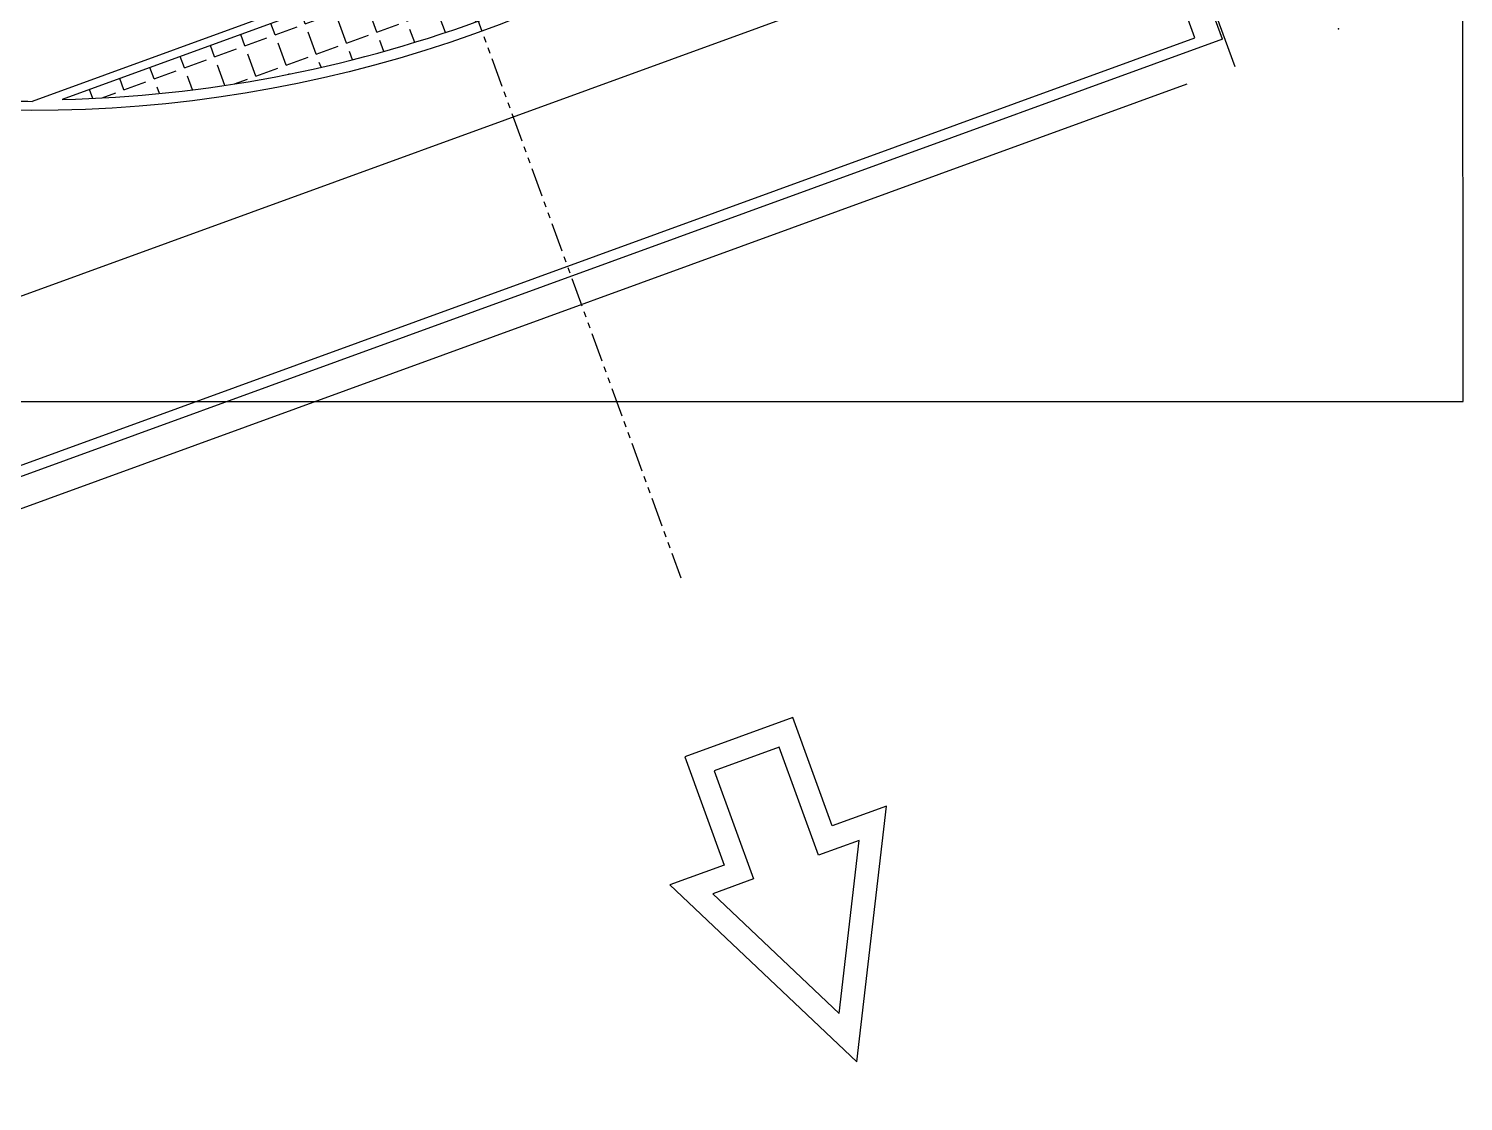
# Model space of a CAD drawing. Header units: millimetres. Extents: x 748 to 17792, y 1005 to 4889.
# Drawn here: x 2964.1 to 3275.6, y 3334 to 3566.9 of the extents above; entities that cross this region are included whole.
import ezdxf

# ---------------------------------------------------------------- set-up
doc = ezdxf.new("R2010")
doc.units = ezdxf.units.MM
doc.linetypes.add('PHANTOM', pattern=[12.7, 6.35, -1.27, 1.27, -1.27, 1.27, -1.27])
doc.layers.add('PK24-EQUIPMENT', color=150, linetype='Continuous')
doc.layers.add('PK24E', color=7, linetype='Continuous')
for name, color, linetype, true_color in [('PK24-SYS-ROOM', 8, 'Continuous', 0x808080), ('PK24E-COMP-PALLET', 132, 'Continuous', 0x00b7c8), ('PK24E-HELPER', 253, 'PHANTOM', 0xa1a1a1)]:
    doc.layers.add(name, color=color, linetype=linetype, true_color=true_color)

# ---------------------------------------------------------------- blocks, each defined once
blk = doc.blocks.new('ROOM-CARDOOR--TOP-COMP-PK24')
at = {"layer": 'PK24-EQUIPMENT'}
for p, q in [((-151, -34.04), (-151, 0)), ((140, 0), (-140, 0)), ((151, -34.04), (151, 0)), ((-150.5, -6.5), (-150.5, -34.04)), ((-150.5, -6.5), (150.5, -6.5)), ((145, -8.81), (-145, -8.81)), ((-145, -8.81), (-145, -43.31)), ((145, -8.81), (145, -43.31)), ((150.5, -6.5), (150.5, -34.04)), ((161.5, -9), (151, -9)), ((161.5, -32), (161.5, -9)), ((163, -10.5), (161.5, -9)), ((163, -10.5), (163, -30.5)), ((-150.5, -12.64), (-148, -13.55)), ((-148, -13.55), (-145, -13.55)), ((148, -13.55), (145, -13.55)), ((150.5, -12.64), (148, -13.55)), ((-151, -21.06), (-154, -21.06)), ((-154, -26.06), (-154, -21.06)), ((-145, -24.06), (-150.5, -24.06)), ((150.5, -24.06), (145, -24.06)), ((-154, -31.06), (-154, -26.06)), ((-154, -31.06), (-151, -31.06)), ((-150.5, -28.06), (-145, -28.06)), ((145, -28.06), (150.5, -28.06)), ((163, -30.5), (161.5, -32)), ((-151, -34.04), (-150.5, -34.04)), ((-151, -34.04), (-151, -46)), ((-150.5, -34.04), (-150.5, -46)), ((150.5, -34.04), (151, -34.04)), ((150.5, -46), (150.5, -34.04)), ((161.5, -32), (151, -32)), ((151, -34.04), (151, -46)), ((-145, -43.31), (145, -43.31)), ((-151, -46), (-150.5, -46)), ((150.5, -46), (151, -46))]:
    blk.add_line(p, q, dxfattribs=at)
blk = doc.blocks.new('ROOMARROW---TOP-DECOR-PK24')
at = {"layer": 'PK24E', "color": 251, "true_color": 0x636466}
blk.add_lwpolyline([(0, 0), (50, -25), (50, -12.5), (75, -12.5), (75, 12.5), (50, 12.5), (50, 25), (0, 0)], dxfattribs=at)
at = {"layer": 'PK24E', "color": 31, "true_color": 0xfecc66}
blk.add_lwpolyline([(11.18, 0), (45, -16.91), (45, -7.5), (70, -7.5), (70, 7.5), (45, 7.5), (45, 16.91)], close=True, dxfattribs=at)
blk = doc.blocks.new('*U56')
at = {"layer": 'PK24E-COMP-PALLET'}
blk.add_line((-267.5, -96.99), (-267.5, 96.99), dxfattribs=at)
blk.add_arc((-7.5, 0), 277.5, 156.6469, 159.5434, dxfattribs=at)
blk = doc.blocks.new('*U59')
at = {"layer": 'PK24-SYS-ROOM'}
h = blk.add_hatch(dxfattribs=at)
h.set_pattern_fill('ANGLE', color=256, angle=20)
h.set_pattern_definition([(20, (-2085.3064, -17031.1006), (-2.3890107, 6.563753), [5.08, -1.905]), (110, (-2085.3064, -17031.1006), (-6.563753, -2.3890107), [5.08, -1.905])])
edge = h.paths.add_edge_path()
edge.add_arc((0.07, 0.18), 284.4, 271.3707, 308.6293)
edge.add_line((177.62, -222), (6.87, -284.14))
for points in [[(-274, -83.09), (-274, -112.14), (-274, -154.51), (-294, -154.51), (-294, -252.11), (-294, -349.72), (311.13, -349.72), (311, -252.11), (311, -154.51), (274.26, -154.51), (274.26, -112.14), (274.26, -83.06, -0.742222)], [(6.87, -284.14, 0.164019), (177.62, -222)]]:
    blk.add_lwpolyline(points, format="xyb", close=True, dxfattribs=at)
blk.add_point((284.06, -268.77), dxfattribs=at)
at = {"layer": 'PK24E-HELPER'}
blk.add_line((91.49, -251.37), (141.21, -387.96), dxfattribs=at)
at = {"layer": 'PK24-SYS-ROOM'}
for name, p, rotation in [('*U56', (0, 0), 110.0000000000001), ('*U56', (0, 0), 110), ('ROOM-CARDOOR--TOP-COMP-PK24', (119.61, -328.63), 200), ('ROOMARROW---TOP-DECOR-PK24', (179.46, -493.07), 110)]:
    blk.add_blockref(name, p, dxfattribs=dict(at, rotation=rotation))

msp = doc.modelspace()

# ---------------------------------------------------------------- block references
at = {"color": 50, "lineweight": 9}
msp.add_blockref('*U59', (2964.44, 3835.62), dxfattribs=at)

doc.saveas('drawing.dxf')
